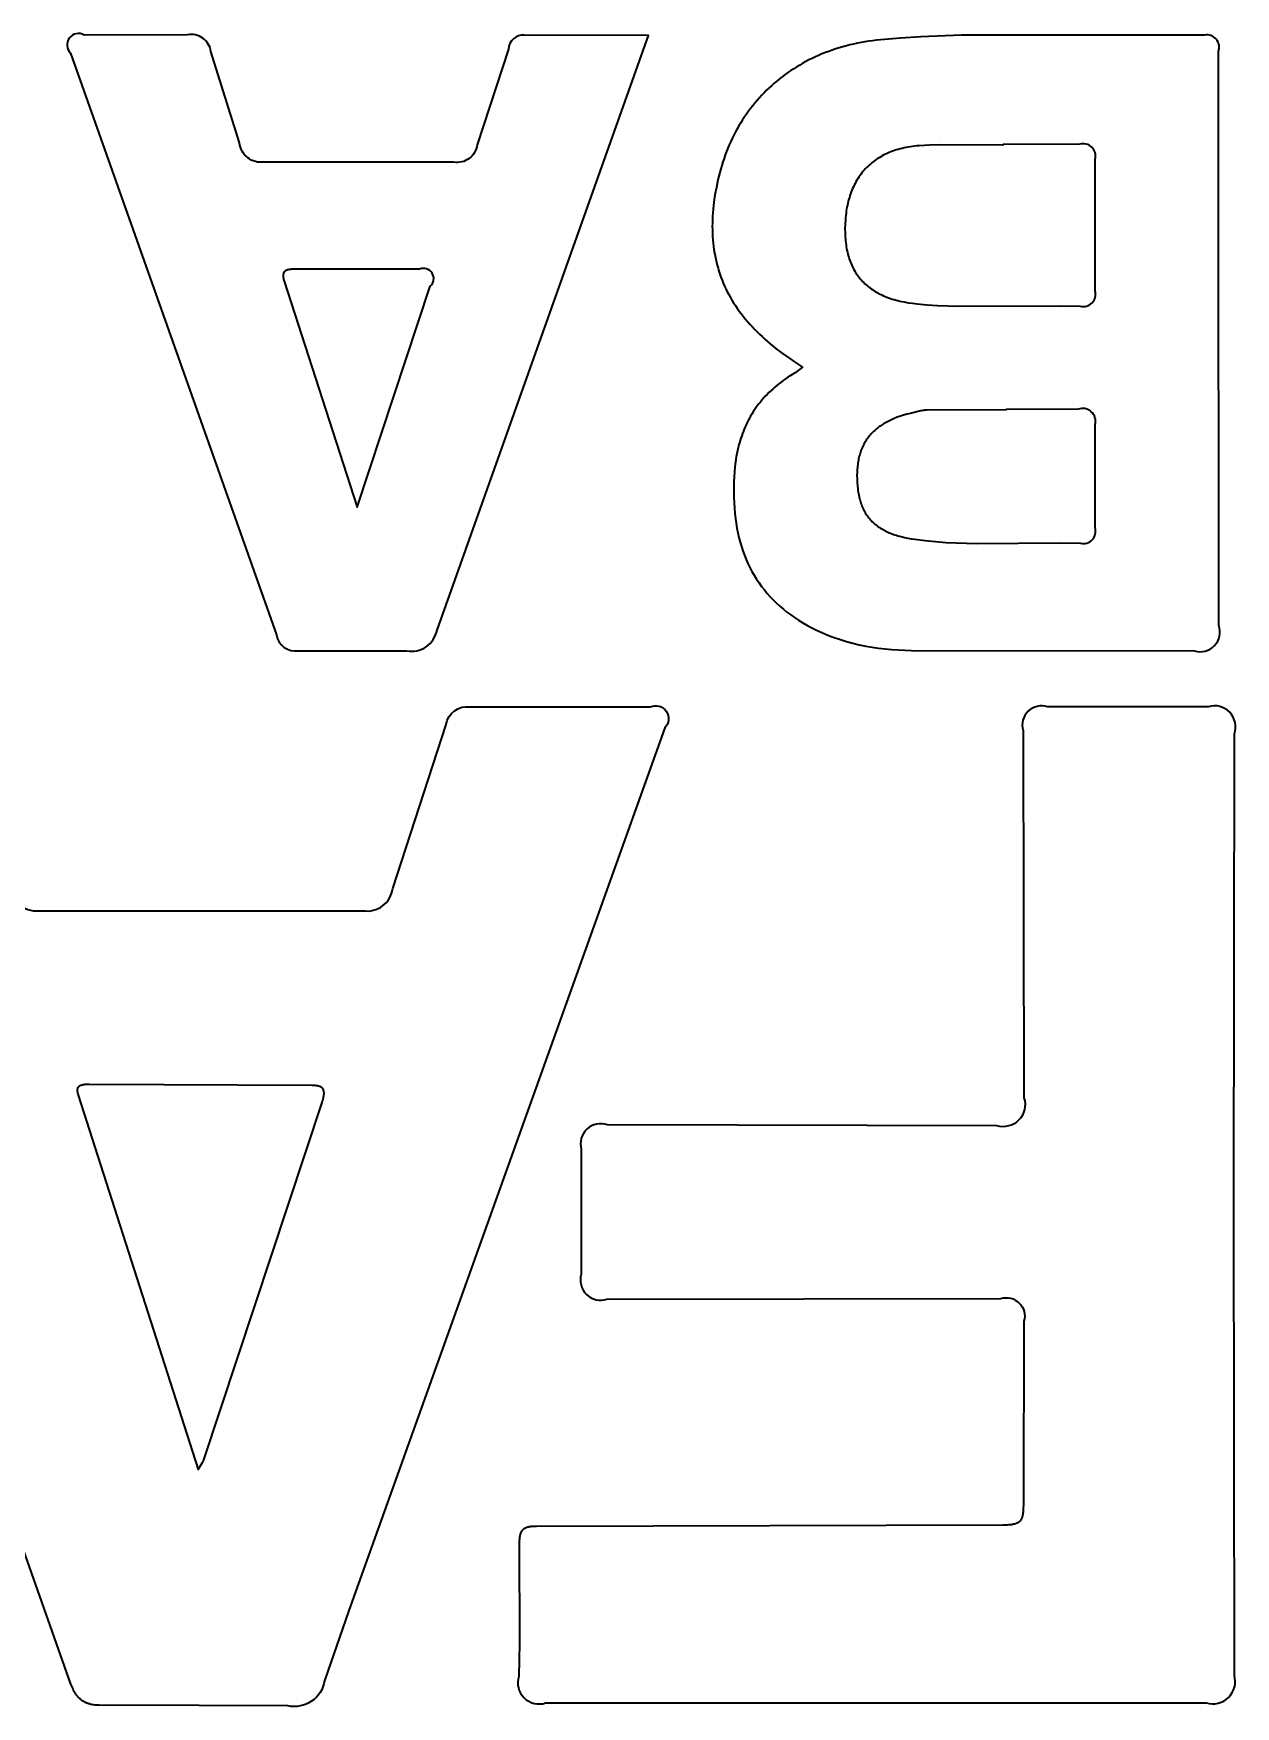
# Model space of a CAD drawing. Header units: millimetres. Extents: x 60913 to 63353, y 9976 to 12528.
# Drawn here: x 62212.41 to 62243.7, y 10269.54 to 10313.13 of the extents above; entities that cross this region are included whole.
import ezdxf

# ---------------------------------------------------------------- set-up
doc = ezdxf.new("R2010")
doc.units = ezdxf.units.MM
doc.header["$MEASUREMENT"] = 0
doc.layers.add('ENGRAVE', color=1, linetype='Continuous', true_color=0xff0000)

msp = doc.modelspace()

# ---------------------------------------------------------------- linework, layer by layer
at = {"layer": 'ENGRAVE', "lineweight": 35}
for points in [[(62222.915, 10297.591), (62228.422, 10313.085), (62225.185, 10313.09, 0.40932), (62224.771, 10312.726), (62223.955, 10310.236, -0.427879), (62223.349, 10309.778), (62218.406, 10309.782, -0.426969), (62217.774, 10310.281), (62217.028, 10312.662, 0.433832), (62216.418, 10313.096), (62213.727, 10313.092, 0.896497), (62213.372, 10312.62), (62218.735, 10297.462, 0.412915), (62219.307, 10297.052), (62222.123, 10297.048, 0.415861), (62222.915, 10297.591)], [(62242.898, 10313.09), (62236.565, 10313.087), (62235.511, 10313.044), (62234.984, 10313.01), (62234.457, 10312.966), (62234.355, 10312.956), (62234.254, 10312.944), (62234.153, 10312.93), (62234.054, 10312.914), (62233.955, 10312.897), (62233.857, 10312.878), (62233.761, 10312.858), (62233.665, 10312.835), (62233.571, 10312.812), (62233.477, 10312.786), (62233.384, 10312.759), (62233.293, 10312.73), (62233.202, 10312.7), (62233.113, 10312.668), (62233.024, 10312.634), (62232.937, 10312.599), (62232.85, 10312.563), (62232.765, 10312.525), (62232.681, 10312.485), (62232.598, 10312.444), (62232.516, 10312.401), (62232.436, 10312.357), (62232.356, 10312.311), (62232.278, 10312.264), (62232.201, 10312.216), (62232.124, 10312.166), (62232.05, 10312.114), (62231.976, 10312.061), (62231.904, 10312.007), (62231.832, 10311.952), (62231.763, 10311.895), (62231.694, 10311.836), (62231.627, 10311.777), (62231.56, 10311.715), (62231.496, 10311.653), (62231.432, 10311.589), (62231.37, 10311.524), (62231.309, 10311.458), (62231.249, 10311.391), (62231.191, 10311.322), (62231.134, 10311.252), (62231.079, 10311.18), (62231.025, 10311.108), (62230.972, 10311.034), (62230.921, 10310.959), (62230.871, 10310.883), (62230.822, 10310.806), (62230.775, 10310.727), (62230.73, 10310.647), (62230.685, 10310.567), (62230.643, 10310.485), (62230.602, 10310.401), (62230.562, 10310.317), (62230.524, 10310.232), (62230.487, 10310.146), (62230.452, 10310.058), (62230.418, 10309.97), (62230.386, 10309.88), (62230.356, 10309.79), (62230.327, 10309.698), (62230.3, 10309.605), (62230.274, 10309.512), (62230.25, 10309.417), (62230.227, 10309.322), (62230.186, 10309.125), (62230.151, 10308.932), (62230.124, 10308.742), (62230.103, 10308.556), (62230.095, 10308.464), (62230.089, 10308.372), (62230.084, 10308.282), (62230.082, 10308.192), (62230.081, 10308.103), (62230.082, 10308.015), (62230.084, 10307.928), (62230.089, 10307.841), (62230.095, 10307.755), (62230.103, 10307.67), (62230.113, 10307.586), (62230.124, 10307.502), (62230.137, 10307.419), (62230.152, 10307.337), (62230.169, 10307.256), (62230.188, 10307.175), (62230.208, 10307.095), (62230.23, 10307.016), (62230.254, 10306.937), (62230.28, 10306.859), (62230.307, 10306.782), (62230.336, 10306.705), (62230.368, 10306.629), (62230.401, 10306.554), (62230.435, 10306.479), (62230.472, 10306.405), (62230.51, 10306.331), (62230.551, 10306.259), (62230.593, 10306.186), (62230.636, 10306.115), (62230.682, 10306.044), (62230.73, 10305.973), (62230.779, 10305.903), (62230.83, 10305.834), (62230.884, 10305.765), (62230.939, 10305.697), (62230.995, 10305.63), (62231.054, 10305.563), (62231.115, 10305.496), (62231.177, 10305.43), (62231.241, 10305.365), (62231.307, 10305.3), (62231.376, 10305.236), (62231.445, 10305.172), (62231.591, 10305.046), (62231.744, 10304.921), (62231.905, 10304.799), (62232.073, 10304.679), (62232.249, 10304.56), (62232.433, 10304.443), (62232.242, 10304.296), (62232.176, 10304.257), (62232.112, 10304.217), (62232.049, 10304.176), (62231.987, 10304.134), (62231.928, 10304.092), (62231.87, 10304.049), (62231.813, 10304.005), (62231.758, 10303.96), (62231.705, 10303.915), (62231.653, 10303.87), (62231.603, 10303.823), (62231.554, 10303.776), (62231.507, 10303.728), (62231.461, 10303.68), (62231.417, 10303.631), (62231.374, 10303.582), (62231.332, 10303.531), (62231.292, 10303.481), (62231.253, 10303.429), (62231.216, 10303.377), (62231.18, 10303.325), (62231.145, 10303.272), (62231.111, 10303.218), (62231.079, 10303.164), (62231.049, 10303.109), (62231.019, 10303.054), (62230.991, 10302.998), (62230.964, 10302.941), (62230.938, 10302.884), (62230.913, 10302.827), (62230.89, 10302.769), (62230.867, 10302.711), (62230.846, 10302.652), (62230.826, 10302.592), (62230.807, 10302.533), (62230.789, 10302.472), (62230.773, 10302.412), (62230.757, 10302.35), (62230.729, 10302.227), (62230.705, 10302.101), (62230.684, 10301.974), (62230.668, 10301.846), (62230.655, 10301.716), (62230.646, 10301.584), (62230.64, 10301.451), (62230.638, 10301.317), (62230.638, 10301.182), (62230.642, 10301.045), (62230.648, 10300.907), (62230.658, 10300.769), (62230.669, 10300.629), (62230.683, 10300.499), (62230.701, 10300.372), (62230.721, 10300.247), (62230.745, 10300.124), (62230.773, 10300.003), (62230.804, 10299.884), (62230.838, 10299.768), (62230.876, 10299.653), (62230.917, 10299.542), (62230.961, 10299.432), (62231.009, 10299.324), (62231.06, 10299.219), (62231.114, 10299.116), (62231.172, 10299.016), (62231.233, 10298.917), (62231.297, 10298.821), (62231.365, 10298.727), (62231.436, 10298.635), (62231.51, 10298.546), (62231.588, 10298.459), (62231.669, 10298.374), (62231.753, 10298.292), (62231.84, 10298.212), (62231.931, 10298.134), (62232.025, 10298.059), (62232.122, 10297.986), (62232.223, 10297.915), (62232.327, 10297.847), (62232.434, 10297.781), (62232.544, 10297.717), (62232.658, 10297.656), (62232.774, 10297.597), (62232.853, 10297.559), (62232.932, 10297.523), (62233.012, 10297.489), (62233.092, 10297.456), (62233.172, 10297.425), (62233.253, 10297.395), (62233.415, 10297.34), (62233.578, 10297.29), (62233.743, 10297.246), (62233.909, 10297.208), (62234.075, 10297.174), (62234.243, 10297.145), (62234.412, 10297.121), (62234.582, 10297.101), (62234.752, 10297.085), (62234.924, 10297.073), (62235.096, 10297.065), (62235.269, 10297.06), (62242.637, 10297.045, 0.60965), (62243.271, 10297.712), (62243.259, 10309.974), (62243.26, 10312.664, 0.579071), (62242.898, 10313.09)], [(62239.649, 10310.249), (62237.65, 10310.243), (62237.649, 10310.22), (62236.009, 10310.236), (62235.736, 10310.227), (62235.464, 10310.21), (62235.406, 10310.205), (62235.349, 10310.199), (62235.292, 10310.191), (62235.237, 10310.183), (62235.182, 10310.174), (62235.128, 10310.164), (62235.075, 10310.153), (62235.023, 10310.141), (62234.972, 10310.128), (62234.921, 10310.114), (62234.872, 10310.099), (62234.823, 10310.083), (62234.775, 10310.066), (62234.728, 10310.048), (62234.682, 10310.029), (62234.637, 10310.01), (62234.592, 10309.989), (62234.549, 10309.968), (62234.506, 10309.945), (62234.465, 10309.922), (62234.424, 10309.897), (62234.384, 10309.872), (62234.345, 10309.846), (62234.307, 10309.819), (62234.27, 10309.791), (62234.233, 10309.762), (62234.198, 10309.732), (62234.163, 10309.702), (62234.13, 10309.67), (62234.097, 10309.638), (62234.065, 10309.605), (62234.034, 10309.57), (62234.004, 10309.535), (62233.975, 10309.5), (62233.947, 10309.463), (62233.919, 10309.425), (62233.893, 10309.387), (62233.868, 10309.348), (62233.843, 10309.308), (62233.82, 10309.267), (62233.797, 10309.225), (62233.775, 10309.182), (62233.754, 10309.139), (62233.734, 10309.095), (62233.716, 10309.05), (62233.698, 10309.004), (62233.68, 10308.958), (62233.664, 10308.91), (62233.649, 10308.862), (62233.635, 10308.813), (62233.622, 10308.763), (62233.609, 10308.713), (62233.598, 10308.661), (62233.587, 10308.609), (62233.578, 10308.556), (62233.569, 10308.503), (62233.562, 10308.449), (62233.555, 10308.393), (62233.549, 10308.338), (62233.545, 10308.281), (62233.538, 10308.166), (62233.535, 10308.047), (62233.536, 10307.938), (62233.538, 10307.885), (62233.541, 10307.833), (62233.545, 10307.781), (62233.55, 10307.73), (62233.555, 10307.68), (62233.562, 10307.63), (62233.569, 10307.581), (62233.577, 10307.534), (62233.586, 10307.486), (62233.597, 10307.44), (62233.608, 10307.394), (62233.62, 10307.349), (62233.633, 10307.305), (62233.646, 10307.262), (62233.661, 10307.219), (62233.677, 10307.178), (62233.693, 10307.137), (62233.711, 10307.096), (62233.729, 10307.057), (62233.749, 10307.018), (62233.769, 10306.98), (62233.79, 10306.943), (62233.812, 10306.906), (62233.835, 10306.871), (62233.859, 10306.836), (62233.884, 10306.802), (62233.91, 10306.768), (62233.937, 10306.736), (62233.965, 10306.704), (62233.994, 10306.673), (62234.023, 10306.643), (62234.054, 10306.613), (62234.085, 10306.584), (62234.118, 10306.556), (62234.151, 10306.529), (62234.186, 10306.503), (62234.221, 10306.477), (62234.257, 10306.452), (62234.294, 10306.428), (62234.332, 10306.405), (62234.372, 10306.383), (62234.412, 10306.361), (62234.453, 10306.34), (62234.495, 10306.32), (62234.538, 10306.3), (62234.581, 10306.282), (62234.626, 10306.264), (62234.672, 10306.247), (62234.719, 10306.23), (62234.766, 10306.215), (62234.815, 10306.2), (62234.865, 10306.186), (62234.915, 10306.173), (62234.967, 10306.161), (62235.019, 10306.149), (62235.073, 10306.138), (62235.183, 10306.119), (62235.296, 10306.103), (62235.414, 10306.09), (62235.679, 10306.067), (62235.944, 10306.05), (62236.474, 10306.028), (62239.128, 10306.036), (62239.659, 10306.028, 0.58191), (62240.047, 10306.426), (62240.046, 10309.863, 0.587997), (62239.649, 10310.249)], [(62218.934, 10306.676), (62220.832, 10300.793), (62222.738, 10306.549, 0.835413), (62222.461, 10306.996), (62219.164, 10306.99), (62219.144, 10306.99), (62219.124, 10306.989), (62219.106, 10306.988), (62219.087, 10306.986), (62219.07, 10306.984), (62219.061, 10306.982), (62219.053, 10306.981), (62219.045, 10306.979), (62219.037, 10306.978), (62219.03, 10306.976), (62219.022, 10306.974), (62219.015, 10306.972), (62219.008, 10306.969), (62219.001, 10306.967), (62218.994, 10306.964), (62218.988, 10306.962), (62218.985, 10306.96), (62218.982, 10306.959), (62218.979, 10306.957), (62218.976, 10306.956), (62218.973, 10306.954), (62218.97, 10306.952), (62218.967, 10306.951), (62218.965, 10306.949), (62218.962, 10306.947), (62218.959, 10306.945), (62218.957, 10306.943), (62218.954, 10306.941), (62218.952, 10306.939), (62218.95, 10306.937), (62218.947, 10306.935), (62218.945, 10306.933), (62218.943, 10306.931), (62218.941, 10306.929), (62218.939, 10306.926), (62218.937, 10306.924), (62218.935, 10306.921), (62218.933, 10306.919), (62218.931, 10306.916), (62218.929, 10306.914), (62218.927, 10306.911), (62218.926, 10306.909), (62218.924, 10306.906), (62218.923, 10306.903), (62218.921, 10306.9), (62218.92, 10306.897), (62218.918, 10306.894), (62218.917, 10306.891), (62218.916, 10306.888), (62218.915, 10306.885), (62218.914, 10306.882), (62218.913, 10306.878), (62218.912, 10306.875), (62218.911, 10306.872), (62218.91, 10306.868), (62218.909, 10306.864), (62218.909, 10306.861), (62218.908, 10306.857), (62218.908, 10306.853), (62218.907, 10306.85), (62218.907, 10306.846), (62218.906, 10306.842), (62218.906, 10306.838), (62218.906, 10306.834), (62218.906, 10306.825), (62218.906, 10306.817), (62218.906, 10306.808), (62218.907, 10306.798), (62218.908, 10306.789), (62218.909, 10306.779), (62218.911, 10306.769), (62218.913, 10306.759), (62218.915, 10306.748), (62218.917, 10306.737), (62218.92, 10306.725), (62218.927, 10306.702), (62218.934, 10306.676)], [(62239.606, 10303.344), (62237.73, 10303.339), (62237.73, 10303.324), (62235.666, 10303.32), (62235.653, 10303.32), (62235.639, 10303.319), (62235.626, 10303.318), (62235.612, 10303.317), (62235.586, 10303.314), (62235.559, 10303.311), (62235.532, 10303.306), (62235.505, 10303.301), (62235.239, 10303.234), (62235.149, 10303.212), (62235.062, 10303.187), (62234.979, 10303.161), (62234.898, 10303.133), (62234.82, 10303.103), (62234.783, 10303.087), (62234.746, 10303.071), (62234.71, 10303.054), (62234.675, 10303.037), (62234.64, 10303.019), (62234.606, 10303.001), (62234.573, 10302.982), (62234.541, 10302.963), (62234.509, 10302.944), (62234.479, 10302.924), (62234.449, 10302.903), (62234.419, 10302.882), (62234.391, 10302.86), (62234.363, 10302.838), (62234.336, 10302.816), (62234.31, 10302.793), (62234.284, 10302.769), (62234.26, 10302.745), (62234.236, 10302.721), (62234.212, 10302.696), (62234.19, 10302.67), (62234.168, 10302.644), (62234.147, 10302.617), (62234.127, 10302.59), (62234.107, 10302.562), (62234.088, 10302.534), (62234.07, 10302.506), (62234.053, 10302.476), (62234.036, 10302.447), (62234.02, 10302.416), (62234.005, 10302.386), (62233.99, 10302.354), (62233.976, 10302.322), (62233.963, 10302.29), (62233.951, 10302.257), (62233.939, 10302.223), (62233.928, 10302.189), (62233.918, 10302.155), (62233.908, 10302.12), (62233.899, 10302.084), (62233.891, 10302.048), (62233.884, 10302.011), (62233.877, 10301.974), (62233.871, 10301.936), (62233.866, 10301.898), (62233.861, 10301.859), (62233.857, 10301.819), (62233.854, 10301.779), (62233.852, 10301.738), (62233.85, 10301.697), (62233.848, 10301.613), (62233.849, 10301.526), (62233.853, 10301.438), (62233.859, 10301.352), (62233.868, 10301.269), (62233.873, 10301.229), (62233.879, 10301.189), (62233.886, 10301.15), (62233.893, 10301.112), (62233.901, 10301.074), (62233.909, 10301.038), (62233.919, 10301.001), (62233.929, 10300.966), (62233.939, 10300.931), (62233.95, 10300.897), (62233.962, 10300.863), (62233.975, 10300.83), (62233.988, 10300.798), (62234.002, 10300.766), (62234.017, 10300.735), (62234.032, 10300.705), (62234.048, 10300.675), (62234.065, 10300.646), (62234.082, 10300.617), (62234.1, 10300.589), (62234.119, 10300.562), (62234.139, 10300.536), (62234.159, 10300.51), (62234.18, 10300.484), (62234.202, 10300.459), (62234.224, 10300.435), (62234.247, 10300.412), (62234.271, 10300.389), (62234.296, 10300.366), (62234.322, 10300.344), (62234.348, 10300.323), (62234.375, 10300.302), (62234.403, 10300.282), (62234.431, 10300.263), (62234.461, 10300.244), (62234.491, 10300.225), (62234.521, 10300.207), (62234.553, 10300.19), (62234.586, 10300.173), (62234.619, 10300.157), (62234.653, 10300.142), (62234.688, 10300.126), (62234.723, 10300.112), (62234.76, 10300.098), (62234.797, 10300.084), (62234.835, 10300.071), (62234.874, 10300.059), (62234.914, 10300.047), (62234.996, 10300.024), (62235.081, 10300.004), (62235.17, 10299.985), (62235.262, 10299.969), (62235.357, 10299.954), (62235.626, 10299.92), (62235.895, 10299.894), (62236.164, 10299.874), (62236.433, 10299.86), (62236.971, 10299.847), (62239.127, 10299.864), (62239.666, 10299.852, 0.588108), (62240.046, 10300.257), (62240.049, 10302.947, 0.605296), (62239.606, 10303.344)], [(62211.813, 10290.864, 0.417176), (62212.599, 10290.278), (62220.984, 10290.278, 0.423046), (62221.761, 10290.857), (62223.154, 10295.133, -0.409863), (62223.77, 10295.589), (62228.463, 10295.587, -0.84131), (62228.842, 10295.04), (62220.615, 10272.041), (62219.986, 10270.21, -0.42811), (62219.032, 10269.561), (62216.718, 10269.572)], [(62243.673, 10270.362), (62243.661, 10282.624), (62243.673, 10294.886, 0.6129), (62242.997, 10295.594), (62238.806, 10295.59, 0.60395), (62238.172, 10294.976), (62238.196, 10285.404, -0.602261), (62237.486, 10284.674), (62227.351, 10284.699, 0.60992), (62226.669, 10284.062), (62226.669, 10280.81, 0.604516), (62227.337, 10280.154), (62237.597, 10280.175, -0.595983), (62238.195, 10279.581), (62238.183, 10274.809), (62238.179, 10274.701), (62238.176, 10274.653), (62238.172, 10274.608), (62238.169, 10274.587), (62238.166, 10274.567), (62238.163, 10274.548), (62238.16, 10274.529), (62238.156, 10274.512), (62238.152, 10274.495), (62238.149, 10274.487), (62238.147, 10274.479), (62238.145, 10274.471), (62238.142, 10274.464), (62238.139, 10274.457), (62238.136, 10274.449), (62238.134, 10274.443), (62238.13, 10274.436), (62238.127, 10274.429), (62238.124, 10274.423), (62238.121, 10274.416), (62238.117, 10274.41), (62238.113, 10274.404), (62238.11, 10274.399), (62238.106, 10274.393), (62238.102, 10274.388), (62238.097, 10274.382), (62238.093, 10274.377), (62238.089, 10274.372), (62238.084, 10274.367), (62238.079, 10274.363), (62238.074, 10274.358), (62238.069, 10274.354), (62238.064, 10274.35), (62238.059, 10274.345), (62238.053, 10274.341), (62238.048, 10274.338), (62238.042, 10274.334), (62238.036, 10274.33), (62238.029, 10274.327), (62238.023, 10274.324), (62238.017, 10274.32), (62238.01, 10274.317), (62238.003, 10274.314), (62237.996, 10274.311), (62237.989, 10274.309), (62237.981, 10274.306), (62237.974, 10274.304), (62237.966, 10274.301), (62237.958, 10274.299), (62237.941, 10274.295), (62237.924, 10274.291), (62237.906, 10274.287), (62237.887, 10274.284), (62237.867, 10274.281), (62237.847, 10274.278), (62237.803, 10274.274), (62237.755, 10274.271), (62237.648, 10274.267), (62225.501, 10274.238), (62225.464, 10274.237), (62225.429, 10274.236), (62225.396, 10274.234), (62225.366, 10274.231), (62225.351, 10274.229), (62225.337, 10274.227), (62225.323, 10274.225), (62225.309, 10274.222), (62225.297, 10274.219), (62225.284, 10274.216), (62225.272, 10274.213), (62225.26, 10274.21), (62225.249, 10274.206), (62225.238, 10274.202), (62225.228, 10274.198), (62225.218, 10274.194), (62225.208, 10274.189), (62225.204, 10274.187), (62225.199, 10274.184), (62225.194, 10274.182), (62225.19, 10274.179), (62225.186, 10274.177), (62225.182, 10274.174), (62225.177, 10274.171), (62225.173, 10274.169), (62225.169, 10274.166), (62225.166, 10274.163), (62225.162, 10274.16), (62225.158, 10274.157), (62225.154, 10274.154), (62225.151, 10274.151), (62225.147, 10274.148), (62225.144, 10274.144), (62225.141, 10274.141), (62225.137, 10274.138), (62225.134, 10274.134), (62225.131, 10274.131), (62225.128, 10274.127), (62225.125, 10274.124), (62225.123, 10274.12), (62225.12, 10274.116), (62225.117, 10274.113), (62225.114, 10274.109), (62225.112, 10274.105), (62225.109, 10274.101), (62225.107, 10274.097), (62225.105, 10274.093), (62225.102, 10274.089), (62225.1, 10274.085), (62225.098, 10274.08), (62225.096, 10274.076), (62225.092, 10274.067), (62225.088, 10274.058), (62225.085, 10274.049), (62225.081, 10274.04), (62225.078, 10274.03), (62225.076, 10274.02), (62225.073, 10274.01), (62225.071, 10273.999), (62225.068, 10273.989), (62225.066, 10273.978), (62225.065, 10273.967), (62225.063, 10273.955), (62225.06, 10273.932), (62225.058, 10273.907), (62225.056, 10273.882), (62225.055, 10273.856), (62225.055, 10273.828), (62225.064, 10271.19), (62225.042, 10270.33, 0.60897), (62225.739, 10269.636), (62242.942, 10269.636, 0.594478), (62243.673, 10270.362)]]:
    msp.add_lwpolyline(points, format="xyb", dxfattribs=at)
for points in [[(62216.718, 10269.572), (62216.718, 10269.574), (62214.116, 10269.575), (62214.081, 10269.576), (62214.047, 10269.579), (62214.014, 10269.581), (62213.982, 10269.585), (62213.95, 10269.59), (62213.92, 10269.596), (62213.904, 10269.599), (62213.89, 10269.603), (62213.875, 10269.606), (62213.861, 10269.61), (62213.846, 10269.615), (62213.832, 10269.619), (62213.818, 10269.624), (62213.805, 10269.629), (62213.791, 10269.634), (62213.778, 10269.64), (62213.765, 10269.646), (62213.752, 10269.652), (62213.739, 10269.658), (62213.726, 10269.665), (62213.714, 10269.672), (62213.702, 10269.679), (62213.69, 10269.687), (62213.678, 10269.695), (62213.666, 10269.703), (62213.655, 10269.711), (62213.644, 10269.72), (62213.632, 10269.729), (62213.621, 10269.739), (62213.611, 10269.749), (62213.6, 10269.759), (62213.589, 10269.769), (62213.579, 10269.78), (62213.569, 10269.791), (62213.559, 10269.803), (62213.549, 10269.815), (62213.539, 10269.827), (62213.53, 10269.839), (62213.52, 10269.852), (62213.511, 10269.865), (62213.502, 10269.879), (62213.493, 10269.893), (62213.484, 10269.907), (62213.476, 10269.922), (62213.467, 10269.937), (62213.459, 10269.953), (62213.443, 10269.985), (62213.427, 10270.019), (62213.412, 10270.054), (62213.397, 10270.091), (62213.383, 10270.13), (62207.519, 10286.739)], [(62213.864, 10285.75), (62213.826, 10285.75), (62213.79, 10285.749), (62213.774, 10285.748), (62213.758, 10285.747), (62213.742, 10285.746), (62213.728, 10285.744), (62213.714, 10285.742), (62213.701, 10285.74), (62213.688, 10285.738), (62213.676, 10285.735), (62213.665, 10285.733), (62213.654, 10285.73), (62213.649, 10285.728), (62213.644, 10285.726), (62213.639, 10285.725), (62213.634, 10285.723), (62213.63, 10285.721), (62213.625, 10285.719), (62213.621, 10285.717), (62213.617, 10285.715), (62213.613, 10285.713), (62213.609, 10285.711), (62213.605, 10285.709), (62213.602, 10285.707), (62213.598, 10285.705), (62213.595, 10285.702), (62213.592, 10285.7), (62213.589, 10285.698), (62213.586, 10285.695), (62213.583, 10285.693), (62213.58, 10285.69), (62213.577, 10285.688), (62213.575, 10285.685), (62213.573, 10285.682), (62213.57, 10285.679), (62213.568, 10285.677), (62213.566, 10285.674), (62213.564, 10285.671), (62213.562, 10285.668), (62213.561, 10285.665), (62213.559, 10285.662), (62213.557, 10285.659), (62213.556, 10285.656), (62213.555, 10285.652), (62213.553, 10285.649), (62213.552, 10285.646), (62213.551, 10285.643), (62213.55, 10285.639), (62213.55, 10285.636), (62213.549, 10285.632), (62213.548, 10285.629), (62213.548, 10285.625), (62213.547, 10285.622), (62213.547, 10285.618), (62213.546, 10285.614), (62213.546, 10285.611), (62213.546, 10285.607), (62213.546, 10285.603), (62213.546, 10285.599), (62213.546, 10285.595), (62213.546, 10285.591), (62213.546, 10285.587), (62213.547, 10285.579), (62213.548, 10285.571), (62213.549, 10285.563), (62213.55, 10285.554), (62213.552, 10285.545), (62213.554, 10285.536), (62213.556, 10285.527), (62213.561, 10285.509), (62213.566, 10285.49), (62213.572, 10285.47), (62216.694, 10275.721), (62216.721, 10275.764), (62216.807, 10275.898), (62216.816, 10275.912), (62216.823, 10275.926), (62216.83, 10275.94), (62216.833, 10275.946), (62216.836, 10275.953), (62216.839, 10275.96), (62216.842, 10275.967), (62216.845, 10275.973), (62219.921, 10285.284), (62219.934, 10285.324), (62219.945, 10285.362), (62219.95, 10285.38), (62219.954, 10285.397), (62219.958, 10285.414), (62219.961, 10285.43), (62219.964, 10285.445), (62219.966, 10285.46), (62219.968, 10285.475), (62219.97, 10285.488), (62219.971, 10285.502), (62219.971, 10285.515), (62219.971, 10285.527), (62219.971, 10285.533), (62219.971, 10285.539), (62219.971, 10285.545), (62219.97, 10285.55), (62219.97, 10285.556), (62219.969, 10285.561), (62219.969, 10285.566), (62219.968, 10285.572), (62219.967, 10285.577), (62219.966, 10285.582), (62219.965, 10285.586), (62219.963, 10285.591), (62219.962, 10285.596), (62219.961, 10285.6), (62219.959, 10285.605), (62219.958, 10285.609), (62219.956, 10285.613), (62219.954, 10285.617), (62219.952, 10285.621), (62219.95, 10285.625), (62219.948, 10285.629), (62219.946, 10285.633), (62219.943, 10285.636), (62219.941, 10285.64), (62219.939, 10285.643), (62219.936, 10285.646), (62219.933, 10285.65), (62219.931, 10285.653), (62219.928, 10285.656), (62219.925, 10285.659), (62219.922, 10285.662), (62219.919, 10285.665), (62219.916, 10285.667), (62219.912, 10285.67), (62219.909, 10285.672), (62219.906, 10285.675), (62219.902, 10285.677), (62219.899, 10285.68), (62219.895, 10285.682), (62219.891, 10285.684), (62219.887, 10285.686), (62219.883, 10285.688), (62219.879, 10285.69), (62219.875, 10285.692), (62219.871, 10285.694), (62219.867, 10285.696), (62219.862, 10285.697), (62219.858, 10285.699), (62219.849, 10285.702), (62219.84, 10285.705), (62219.83, 10285.707), (62219.82, 10285.71), (62219.81, 10285.712), (62219.799, 10285.714), (62219.789, 10285.715), (62219.778, 10285.717), (62219.766, 10285.718), (62219.743, 10285.721), (62219.719, 10285.722), (62219.667, 10285.725), (62213.864, 10285.75)]]:
    msp.add_lwpolyline(points, dxfattribs=at)

doc.saveas('drawing.dxf')
